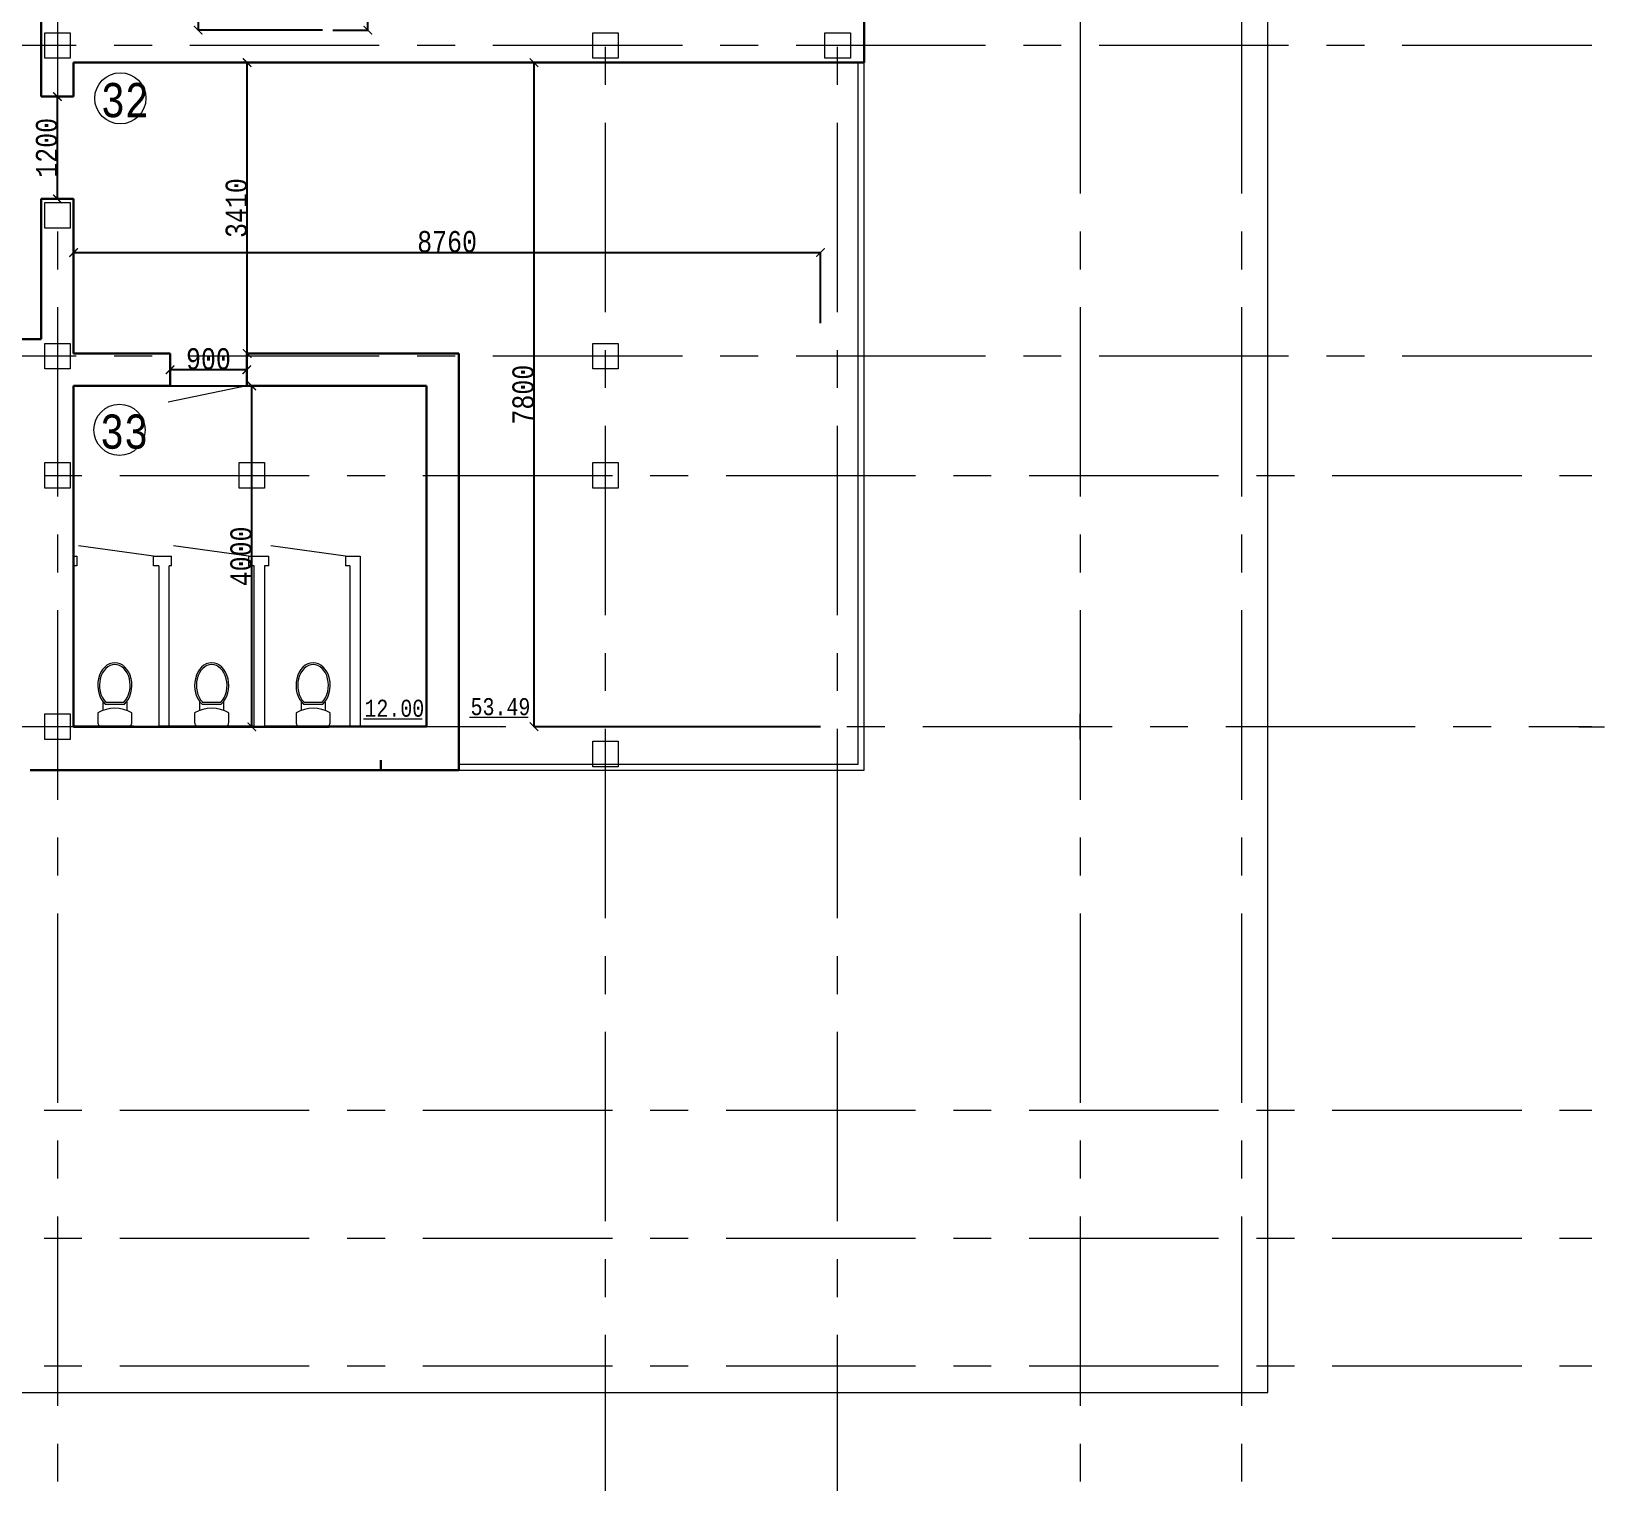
# Model space of a CAD drawing. Header units: millimetres. Extents: x -689206 to 4969298, y -1019800 to 703299.
# Drawn here: x 405563 to 424018, y -647233 to -630219 of the extents above; entities that cross this region are included whole.
import ezdxf

# ---------------------------------------------------------------- set-up
doc = ezdxf.new("R2010")
doc.units = ezdxf.units.MM
doc.linetypes.add('JIS_02_4.0', pattern=[5.5, 4, -1.5])
doc.linetypes.add('осеваяX2', pattern=[101.6, 63.5, -12.7, 12.7, -12.7])
for name, color, linetype, lineweight in [('WC', 170, 'Continuous', 9), ('несущие', 7, 'Continuous', 30), ('ОКНА', 250, 'Continuous', 20), ('ПЕРЕГОРОДКИ', 252, 'Continuous', 9), ('РАЗМЕРЫ', 7, 'Continuous', 9), ('стены', 7, 'Continuous', 20)]:
    doc.layers.add(name, color=color, linetype=linetype, lineweight=lineweight)
doc.layers.add('четотам', color=7, linetype='Continuous')
doc.styles.add('Аннотативный', font='isocteur.ttf', dxfattribs={"width": 0.7, "height": 250})
doc.dimstyles.new('Аннотативный', dxfattribs={"dimscale": 0, "dimtxt": 250, "dimasz": 100, "dimexe": 1.25, "dimexo": 0.625, "dimtad": 1, "dimdec": 0, "dimtxsty": 'Аннотативный', "dimblk": 'ARCHTICK', "dimcen": 2.5, "dimadec": 0, "dimazin": 0, "dimtfac": 1, "dimtdec": 0, "dimtmove": 0, "dimatfit": 3, "dimfxl": 1, "dimarcsym": 0})

# ---------------------------------------------------------------- blocks, each defined once
blk = doc.blocks.new('_ArchTick')
at = {"color": 0, "linetype": 'ByBlock', "const_width": 0.15}
blk.add_lwpolyline([(-0.5, -0.5), (0.5, 0.5)], dxfattribs=at)
blk = doc.blocks.new('*D3707')
at = {"layer": 'Defpoints', "color": 0, "lineweight": 0, "transparency": 16777216}
for p in [(408935, -627204), (407518, -630204), (408978, -630204)]:
    blk.add_point(p, dxfattribs=at)
at = {"layer": 'стены', "color": 0, "lineweight": -2, "transparency": 16777216}
for p, q in [((408935, -627204), (407516, -627204)), ((407518, -627204), (407518, -630204)), ((408977, -630204), (407516, -630204))]:
    blk.add_line(p, q, dxfattribs=at)
at = {"layer": 'стены', "color": 0, "lineweight": -2, "transparency": 16777216, "xscale": 100, "yscale": 100, "zscale": 100}
for p, rotation in [((407518, -627204), 90), ((407518, -630204), 270)]:
    blk.add_blockref('_ArchTick', p, dxfattribs=dict(at, rotation=rotation))
at = {"layer": 'стены', "color": 0, "lineweight": 5, "transparency": 16777216, "insert": (407392, -628704), "char_height": 250, "attachment_point": 5, "rotation": 90, "style": 'Аннотативный'}
blk.add_mtext('3000', dxfattribs=at)
blk = doc.blocks.new('*D3620')
at = {"layer": 'Defpoints', "color": 0, "lineweight": 0, "transparency": 16777216}
for p in [(406057, -634378), (408148, -634378), (406057, -638378)]:
    blk.add_point(p, dxfattribs=at)
at = {"layer": 'РАЗМЕРЫ', "color": 0, "lineweight": -2, "transparency": 16777216}
for p, q in [((406058, -634378), (408150, -634378)), ((408148, -638378), (408148, -634378)), ((406058, -638378), (408150, -638378))]:
    blk.add_line(p, q, dxfattribs=at)
at = {"layer": 'РАЗМЕРЫ', "color": 0, "lineweight": -2, "transparency": 16777216, "xscale": 100, "yscale": 100, "zscale": 100}
for p, rotation in [((408148, -634378), 90), ((408148, -638378), 270)]:
    blk.add_blockref('_ArchTick', p, dxfattribs=dict(at, rotation=rotation))
at = {"layer": 'РАЗМЕРЫ', "color": 0, "lineweight": 5, "transparency": 16777216, "insert": (408023, -636378), "char_height": 250, "attachment_point": 5, "rotation": 90, "style": 'Аннотативный'}
blk.add_mtext('4000', dxfattribs=at)
blk = doc.blocks.new('*D3621')
at = {"layer": 'Defpoints', "color": 0, "lineweight": 0, "transparency": 16777216}
for p in [(408093, -630584), (408093, -630584), (408093, -633998)]:
    blk.add_point(p, dxfattribs=at)
at = {"layer": 'РАЗМЕРЫ', "color": 0, "lineweight": -2, "transparency": 16777216}
for p, q in [((408093, -633998), (408093, -630584)), ((408094, -630584), (408095, -630584)), ((408094, -633998), (408095, -633998))]:
    blk.add_line(p, q, dxfattribs=at)
at = {"layer": 'РАЗМЕРЫ', "color": 0, "lineweight": -2, "transparency": 16777216, "xscale": 100, "yscale": 100, "zscale": 100}
for p, rotation in [((408093, -630584), 90), ((408093, -633998), 270)]:
    blk.add_blockref('_ArchTick', p, dxfattribs=dict(at, rotation=rotation))
at = {"layer": 'РАЗМЕРЫ', "color": 0, "lineweight": 5, "transparency": 16777216, "insert": (407968, -632291), "char_height": 250, "attachment_point": 5, "rotation": 90, "style": 'Аннотативный'}
blk.add_mtext('3410', dxfattribs=at)
blk = doc.blocks.new('*D3631')
at = {"layer": 'Defpoints', "color": 0, "linetype": 'ByBlock', "lineweight": 0, "transparency": 16777216}
for p in [(407189, -634188), (407189, -634188), (408089, -634188)]:
    blk.add_point(p, dxfattribs=at)
at = {"layer": 'РАЗМЕРЫ', "color": 0, "linetype": 'ByBlock', "lineweight": -2, "transparency": 16777216}
for p, q in [((407189, -634187), (407189, -634186)), ((408089, -634188), (407189, -634188)), ((408089, -634187), (408089, -634186))]:
    blk.add_line(p, q, dxfattribs=at)
at = {"layer": 'РАЗМЕРЫ', "color": 0, "linetype": 'ByBlock', "lineweight": -2, "transparency": 16777216, "xscale": 100, "yscale": 100, "zscale": 100, "rotation": 180}
blk.add_blockref('_ArchTick', (407189, -634188), dxfattribs=at)
at = {"layer": 'РАЗМЕРЫ', "color": 0, "linetype": 'ByBlock', "lineweight": -2, "transparency": 16777216, "xscale": 100, "yscale": 100, "zscale": 100}
blk.add_blockref('_ArchTick', (408089, -634188), dxfattribs=at)
at = {"layer": 'РАЗМЕРЫ', "color": 0, "linetype": 'ByBlock', "lineweight": 5, "transparency": 16777216, "insert": (407639, -634062), "char_height": 250, "attachment_point": 5, "style": 'Аннотативный'}
blk.add_mtext('900', dxfattribs=at)
blk = doc.blocks.new('*D3632')
at = {"layer": 'Defpoints', "color": 0, "linetype": 'ByBlock', "lineweight": 0, "transparency": 16777216}
for p in [(405867, -630983), (405868, -630983), (405868, -632184)]:
    blk.add_point(p, dxfattribs=at)
at = {"layer": 'РАЗМЕРЫ', "color": 0, "linetype": 'ByBlock', "lineweight": -2, "transparency": 16777216}
for p, q in [((405868, -630983), (405869, -630983)), ((405868, -632184), (405868, -630983)), ((405868, -632184), (405869, -632184))]:
    blk.add_line(p, q, dxfattribs=at)
at = {"layer": 'РАЗМЕРЫ', "color": 0, "linetype": 'ByBlock', "lineweight": -2, "transparency": 16777216, "xscale": 100, "yscale": 100, "zscale": 100}
for p, rotation in [((405868, -630983), 90), ((405868, -632184), 270)]:
    blk.add_blockref('_ArchTick', p, dxfattribs=dict(at, rotation=rotation))
at = {"layer": 'РАЗМЕРЫ', "color": 0, "linetype": 'ByBlock', "lineweight": 5, "transparency": 16777216, "insert": (405742, -631584), "char_height": 250, "attachment_point": 5, "rotation": 90, "style": 'Аннотативный'}
blk.add_mtext('1200', dxfattribs=at)
blk = doc.blocks.new('*D3595')
at = {"layer": 'Defpoints', "color": 0, "linetype": 'ByBlock', "lineweight": 0, "transparency": 16777216}
for p in [(409098, -627204), (409510, -627204), (409098, -630204)]:
    blk.add_point(p, dxfattribs=at)
at = {"layer": 'РАЗМЕРЫ', "color": 0, "linetype": 'ByBlock', "lineweight": -2, "transparency": 16777216}
for p, q in [((409099, -627204), (409511, -627204)), ((409510, -630204), (409510, -627204)), ((409099, -630204), (409511, -630204))]:
    blk.add_line(p, q, dxfattribs=at)
at = {"layer": 'РАЗМЕРЫ', "color": 0, "linetype": 'ByBlock', "lineweight": -2, "transparency": 16777216, "xscale": 100, "yscale": 100, "zscale": 100}
for p, rotation in [((409510, -627204), 90), ((409510, -630204), 270)]:
    blk.add_blockref('_ArchTick', p, dxfattribs=dict(at, rotation=rotation))
at = {"layer": 'РАЗМЕРЫ', "color": 0, "linetype": 'ByBlock', "lineweight": 5, "transparency": 16777216, "insert": (409384, -628704), "char_height": 250, "attachment_point": 5, "rotation": 90, "style": 'Аннотативный'}
blk.add_mtext('3000', dxfattribs=at)
blk = doc.blocks.new('*D3788')
at = {"layer": 'Defpoints', "color": 0, "lineweight": 5, "ltscale": 35, "transparency": 16777216}
for p in [(414820, -630584), (411458, -638376), (414820, -638376)]:
    blk.add_point(p, dxfattribs=at)
at = {"layer": 'РАЗМЕРЫ', "color": 0, "lineweight": -2, "ltscale": 35, "transparency": 16777216}
for p, q in [((414820, -630584), (411457, -630584)), ((411458, -630584), (411458, -638376)), ((414820, -638376), (411457, -638376))]:
    blk.add_line(p, q, dxfattribs=at)
at = {"layer": 'РАЗМЕРЫ', "color": 0, "lineweight": -2, "ltscale": 35, "transparency": 16777216, "xscale": 100, "yscale": 100, "zscale": 100}
for p, rotation in [((411458, -630584), 90), ((411458, -638376), 270)]:
    blk.add_blockref('_ArchTick', p, dxfattribs=dict(at, rotation=rotation))
at = {"layer": 'РАЗМЕРЫ', "color": 0, "lineweight": 5, "ltscale": 35, "transparency": 16777216, "insert": (411332, -634480), "char_height": 250, "attachment_point": 5, "rotation": 90, "style": 'Аннотативный'}
blk.add_mtext('7800', dxfattribs=at)
blk = doc.blocks.new('*D3789')
at = {"layer": 'Defpoints', "color": 0, "lineweight": 5, "ltscale": 35, "transparency": 16777216}
for p in [(414820, -632813), (406057, -633642), (414820, -633642)]:
    blk.add_point(p, dxfattribs=at)
at = {"layer": 'РАЗМЕРЫ', "color": 0, "lineweight": -2, "ltscale": 35, "transparency": 16777216}
for p, q in [((406057, -633642), (406057, -632812)), ((406057, -632813), (414820, -632813)), ((414820, -633642), (414820, -632812))]:
    blk.add_line(p, q, dxfattribs=at)
at = {"layer": 'РАЗМЕРЫ', "color": 0, "lineweight": -2, "ltscale": 35, "transparency": 16777216, "xscale": 100, "yscale": 100, "zscale": 100, "rotation": 180}
blk.add_blockref('_ArchTick', (406057, -632813), dxfattribs=at)
at = {"layer": 'РАЗМЕРЫ', "color": 0, "lineweight": -2, "ltscale": 35, "transparency": 16777216, "xscale": 100, "yscale": 100, "zscale": 100}
blk.add_blockref('_ArchTick', (414820, -632813), dxfattribs=at)
at = {"layer": 'РАЗМЕРЫ', "color": 0, "lineweight": 5, "ltscale": 35, "transparency": 16777216, "insert": (410439, -632687), "char_height": 250, "attachment_point": 5, "style": 'Аннотативный'}
blk.add_mtext('8760', dxfattribs=at)
blk = doc.blocks.new('unitaz')
at = {"ltscale": 150}
for p, q in [((296, 142), (190, 142)), ((293, -140), (191, -140))]:
    blk.add_line(p, q, dxfattribs=at)
for p, q in [((263, 113), (263, -113)), ((289, 110), (289, -110))]:
    blk.add_line(p, q)
blk.add_lwpolyline([(161, 200), (50, 200, 0.414214), (0, 150), (0, -150, 0.414214), (50, -200), (161, -200)], format="xyb", dxfattribs=at)
blk.add_arc((-169, 0), 386, 328.7677, 31.2026, dxfattribs=at)
for major_axis, ratio, start_param, end_param in [((266, 0), 0.753407, 3.739816, 8.826911), ((245, 0), 0.734694, 3.796966, 8.769752)]:
    blk.add_ellipse((484, 0), major_axis=major_axis, ratio=ratio, start_param=start_param, end_param=end_param, dxfattribs=at)

msp = doc.modelspace()

# ---------------------------------------------------------------- linework, layer by layer
at = {"layer": 'несущие', "color": 0}
for p, q in [((406057.2, -630983.4), (405677.3, -630983.4)), ((405677.3, -632533.1), (405677.3, -632183.7)), ((405677.3, -632183.7), (406057.2, -632183.7)), ((406057.2, -632183.7), (406057.2, -632525.7)), ((405677.3, -633733.1), (405677.3, -632533.1)), ((406057.2, -633733.1), (406057.2, -632525.7)), ((407189.1, -633997.7), (407189.1, -634377.7)), ((408089.1, -634377.7), (408089.1, -633997.7)), ((406851.3, -634377.7), (407189.1, -634377.7))]:
    msp.add_line(p, q, dxfattribs=at)
at = {"layer": 'ОКНА', "color": 7, "lineweight": 30, "true_color": 0xffffff}
msp.add_line((409662, -638767.7), (409662, -638887.7), dxfattribs=at)
at = {"layer": 'ПЕРЕГОРОДКИ', "linetype": 'ByBlock', "lineweight": 9, "ltscale": 35}
msp.add_line((408089.1, -634377.7), (407165.2, -634570.3), dxfattribs=at)
at = {"layer": 'РАЗМЕРЫ', "linetype": 'осеваяX2', "lineweight": 5, "ltscale": 35}
for p, q in [((412297.8, -654848), (412297.8, -605006.7)), ((415020.2, -654848), (415020.2, -605006.7)), ((419759.4, -605006.7), (419759.4, -654848)), ((423867.9, -630383.6), (356815.2, -630383.6)), ((423867.9, -634028.4), (356815.2, -634028.4))]:
    msp.add_line(p, q, dxfattribs=at)
at = {"layer": 'РАЗМЕРЫ', "lineweight": 13}
for p, q in [((415260.2, -638817.7), (415260.2, -630583.6)), ((415330.2, -638887.7), (415330.2, -630583.6)), ((410577.2, -638375.7), (411072, -638377.7)), ((411867.9, -638375.7), (414617.9, -638375.7)), ((410577.2, -638817.7), (415260.2, -638817.7)), ((410577.2, -638887.7), (415330.2, -638887.7))]:
    msp.add_line(p, q, dxfattribs=at)
at = {"layer": 'РАЗМЕРЫ', "lineweight": 30}
for p, q in [((405677.3, -633830.8), (404996.5, -633830.8)), ((407189.1, -633997.7), (406057.2, -633997.7)), ((410577.2, -633997.7), (408089.1, -633997.7)), ((410577.2, -638377.7), (410577.2, -633997.7)), ((407189.1, -634377.7), (406057.2, -634377.7)), ((410197.2, -634377.7), (408089.1, -634377.7)), ((410197.2, -638377.7), (410197.2, -634377.7))]:
    msp.add_line(p, q, dxfattribs=at)
at = {"layer": 'РАЗМЕРЫ', "lineweight": 30, "ltscale": 35}
for p, q in [((409677.2, -633997.7), (409437.3, -633997.7)), ((406057.2, -638375.7), (406057.2, -636375.7)), ((410197.2, -638375.7), (410197.2, -636375.7)), ((410577.2, -638887.7), (410577.2, -636375.7)), ((406057.2, -638375.7), (406762.8, -638375.7)), ((407057.2, -638375.7), (407177.2, -638375.7)), ((407177.2, -638375.7), (408177.2, -638375.7)), ((408297.2, -638375.7), (410197.2, -638375.7))]:
    msp.add_line(p, q, dxfattribs=at)
at = {"layer": 'РАЗМЕРЫ', "lineweight": 5, "ltscale": 35}
for p, q in [((406995.3, -636375.7), (406116.3, -636252.4)), ((408107.6, -636375.7), (407228.6, -636252.4)), ((409248.6, -636375.7), (408369.7, -636252.4))]:
    msp.add_line(p, q, dxfattribs=at)
at = {"layer": 'РАЗМЕРЫ', "lineweight": 15, "ltscale": 35}
for p, q in [((406057.2, -636375.7), (406095.3, -636375.7)), ((406057.2, -636375.7), (406095.3, -636375.7)), ((406095.3, -636487.6), (406057.2, -636487.6)), ((406095.3, -636375.7), (406095.3, -636487.6)), ((406995.3, -636487.6), (406995.3, -636375.7)), ((406995.3, -636375.7), (407057.2, -636375.7)), ((406995.3, -636375.7), (407207.6, -636375.7)), ((407057.2, -636487.6), (406995.3, -636487.6)), ((407057.2, -636487.6), (407057.2, -638375.7)), ((407177.2, -638375.7), (407177.2, -636487.6)), ((407207.6, -636487.6), (407177.2, -636487.6)), ((407207.6, -636487.6), (407207.6, -636375.7)), ((408107.6, -636375.7), (408107.6, -636487.6)), ((408107.6, -636375.7), (408348.6, -636375.7)), ((408177.2, -636487.6), (408107.6, -636487.6)), ((408177.2, -636375.7), (408297.2, -636375.7)), ((408177.2, -638375.7), (408177.2, -636487.6)), ((408297.2, -636487.6), (408297.2, -638375.7)), ((408348.6, -636487.6), (408297.2, -636487.6)), ((408348.6, -636487.6), (408348.6, -636375.7)), ((409248.6, -636375.7), (409248.6, -636487.6)), ((409248.6, -636375.7), (409417.2, -636375.7)), ((409297.2, -636487.6), (409248.6, -636487.6)), ((409297.2, -636487.6), (409297.2, -638375.7)), ((409417.2, -636375.7), (409417.2, -638375.7))]:
    msp.add_line(p, q, dxfattribs=at)
at = {"layer": 'РАЗМЕРЫ'}
for p, q in [((409457.4, -638283.7), (410146.6, -638283.7)), ((410702.6, -638265.1), (411391.9, -638265.1)), ((406057.3, -638377.7), (409057.3, -638377.7))]:
    msp.add_line(p, q, dxfattribs=at)
at = {"layer": 'РАЗМЕРЫ', "lineweight": 5, "ltscale": 35}
msp.add_lwpolyline([(367318.5, -646190.4), (420069.4, -646190.4), (420069.4, -607865.7), (367318.5, -607865.7)], close=True, dxfattribs=at)
at = {"layer": 'стены', "linetype": 'осеваяX2', "lineweight": 5, "ltscale": 35}
for p, q in [((405867.9, -605006.7), (405867.9, -654848)), ((417867.9, -605006.7), (417867.9, -654848)), ((356815.2, -635427.7), (423867.9, -635427.7)), ((380459.4, -638375.7), (423867.9, -638375.7)), ((356815.2, -642877.7), (423867.9, -642877.7)), ((356815.2, -644377.7), (423867.9, -644377.7)), ((356815.2, -645877.7), (423867.9, -645877.7))]:
    msp.add_line(p, q, dxfattribs=at)
at = {"layer": 'стены', "lineweight": 30}
for p, q in [((405677.3, -630983.4), (405677.2, -623883.7)), ((415330.2, -630073.6), (415330.2, -630583.6)), ((406057.2, -630583.6), (415330.2, -630583.6)), ((406057.2, -630983.4), (406057.2, -630583.6)), ((405677.3, -633830.8), (405677.3, -633733.1)), ((406057.2, -633997.7), (406057.2, -633733.1)), ((406057.2, -638375.7), (406057.2, -634377.7)), ((406057.3, -638377.7), (408983.5, -638377.7)), ((408983.5, -638377.7), (409057.3, -638377.7)), ((410577.2, -638887.7), (405547.3, -638887.7))]:
    msp.add_line(p, q, dxfattribs=at)
at = {"layer": 'стены'}
for p, q in [((417867.9, -638525.7), (417867.9, -638225.7)), ((411717.9, -638375.7), (411867.9, -638375.7)), ((417717.9, -638375.7), (418017.9, -638375.7))]:
    msp.add_line(p, q, dxfattribs=at)
at = {"layer": 'стены', "linetype": 'JIS_02_4.0', "lineweight": 18, "ltscale": 300}
msp.add_line((423717.9, -638377.7), (424017.9, -638377.7), dxfattribs=at)
at = {"layer": 'стены', "lineweight": 20}
for points in [[(405717.9, -630233.6), (406017.9, -630233.6), (406017.9, -630533.6), (405717.9, -630533.6)], [(412147.8, -630233.6), (412447.8, -630233.6), (412447.8, -630533.6), (412147.8, -630533.6)], [(414870.2, -630233.6), (415170.2, -630233.6), (415170.2, -630533.6), (414870.2, -630533.6)], [(405717.9, -633878.4), (406017.9, -633878.4), (406017.9, -634178.4), (405717.9, -634178.4)], [(412147.8, -633878.4), (412447.8, -633878.4), (412447.8, -634178.4), (412147.8, -634178.4)], [(405717.9, -635277.7), (406017.9, -635277.7), (406017.9, -635577.7), (405717.9, -635577.7)], [(407998.5, -635277.7), (408298.5, -635277.7), (408298.5, -635577.7), (407998.5, -635577.7)], [(412147.8, -635277.7), (412447.8, -635277.7), (412447.8, -635577.7), (412147.8, -635577.7)], [(405717.9, -638225.7), (406017.9, -638225.7), (406017.9, -638525.7), (405717.9, -638525.7)], [(412147.8, -638547.7), (412447.8, -638547.7), (412447.8, -638847.7), (412147.8, -638847.7)]]:
    msp.add_lwpolyline(points, close=True, dxfattribs=at)
at = {"layer": 'стены'}
msp.add_lwpolyline([(405717.9, -632225.7), (406017.9, -632225.7), (406017.9, -632525.7), (405717.9, -632525.7)], close=True, dxfattribs=at)
at = {"layer": 'четотам', "lineweight": 13}
for centre in [(406605.2, -631003.3), (406595.2, -634893.3)]:
    msp.add_circle(centre, 300, dxfattribs=at)

# ---------------------------------------------------------------- block references
at = {"layer": 'WC', "color": 0, "rotation": 90}
for p in [(406540.7, -638375.7), (407677.2, -638375.7), (408867.1, -638375.7)]:
    msp.add_blockref('unitaz', p, dxfattribs=at)

# ---------------------------------------------------------------- texts
at = {"layer": 'РАЗМЕРЫ', "lineweight": 13, "ltscale": 150, "char_height": 401.1, "width": 1460, "attachment_point": 1, "style": 'Аннотативный'}
for s, insert in [('32', (406377.2, -630823.4)), ('33', (406367.2, -634713.4))]:
    msp.add_mtext(s, dxfattribs=dict(at, insert=insert))
at = {"layer": 'РАЗМЕРЫ', "char_height": 200, "width": 656.117, "attachment_point": 1, "style": 'Аннотативный'}
for s, insert in [('12.00', (409469.1, -638059.7)), ('53.49', (410714.3, -638041.1))]:
    msp.add_mtext(s, dxfattribs=dict(at, insert=insert))

# ---------------------------------------------------------------- dimensions: what is measured, and where the dimension line sits
at = {"layer": 'РАЗМЕРЫ', "linetype": 'ByBlock', "lineweight": 5}
dim = msp.add_linear_dim(base=(409509.8, -627203.6), p1=(409098.1, -630203.6), p2=(409098.1, -627203.6), angle=90, dimstyle='Аннотативный', dxfattribs=at)
dim.commit()
dim.dimension.update_dxf_attribs({"geometry": '*D3595', "text_midpoint": (409384.2, -628703.6)})
at = {"layer": 'РАЗМЕРЫ', "lineweight": 5}
dim = msp.add_linear_dim(base=(408093.4, -630583.6), p1=(408093.4, -633997.7), p2=(408093.4, -630583.6), angle=90, text='3410', dimstyle='Аннотативный', dxfattribs=at)
dim.commit()
dim.dimension.update_dxf_attribs({"geometry": '*D3621', "text_midpoint": (407967.8, -632290.7)})
at = {"layer": 'РАЗМЕРЫ', "lineweight": 5, "ltscale": 35}
dim = msp.add_linear_dim(base=(411457.8, -638375.7), p1=(414820.2, -630583.6), p2=(414820.2, -638375.7), angle=90, text='7800', dimstyle='Аннотативный', dxfattribs=at)
dim.commit()
dim.dimension.update_dxf_attribs({"geometry": '*D3788', "text_midpoint": (411332.2, -634479.6)})
at = {"layer": 'РАЗМЕРЫ', "color": 18, "linetype": 'ByBlock', "lineweight": 5, "true_color": 0x000000}
dim = msp.add_linear_dim(base=(405867.9, -630983.4), p1=(405867.9, -632183.7), p2=(405867.3, -630983.4), angle=90, dimstyle='Аннотативный', dxfattribs=at)
dim.commit()
dim.dimension.update_dxf_attribs({"geometry": '*D3632', "text_midpoint": (405742.2, -631583.6)})
at = {"layer": 'РАЗМЕРЫ', "lineweight": 5, "ltscale": 35}
dim = msp.add_linear_dim(base=(414820.2, -632813), p1=(406057.2, -633642.1), p2=(414820.2, -633642.1), text='8760', dimstyle='Аннотативный', dxfattribs=at)
dim.commit()
dim.dimension.update_dxf_attribs({"geometry": '*D3789', "text_midpoint": (410438.7, -632687.4)})
at = {"layer": 'РАЗМЕРЫ', "color": 18, "linetype": 'ByBlock', "lineweight": 5, "true_color": 0x000000}
dim = msp.add_linear_dim(base=(407189.1, -634187.7), p1=(408089.1, -634187.7), p2=(407189.1, -634187.7), dimstyle='Аннотативный', dxfattribs=at)
dim.commit()
dim.dimension.update_dxf_attribs({"geometry": '*D3631', "text_midpoint": (407639.1, -634062.1)})
at = {"layer": 'РАЗМЕРЫ', "lineweight": 5}
dim = msp.add_linear_dim(base=(408148.5, -634377.7), p1=(406057.3, -638377.7), p2=(406057.2, -634377.7), angle=90, dimstyle='Аннотативный', dxfattribs=at)
dim.commit()
dim.dimension.update_dxf_attribs({"geometry": '*D3620', "text_midpoint": (408022.9, -636377.7)})
at = {"layer": 'стены', "lineweight": 5}
dim = msp.add_linear_dim(base=(407517.7, -630203.6), p1=(408935.2, -627203.6), p2=(408978.1, -630203.6), angle=90, dimstyle='Аннотативный', dxfattribs=at)
dim.commit()
dim.dimension.update_dxf_attribs({"geometry": '*D3707', "text_midpoint": (407392, -628703.6)})

doc.saveas('drawing.dxf')
